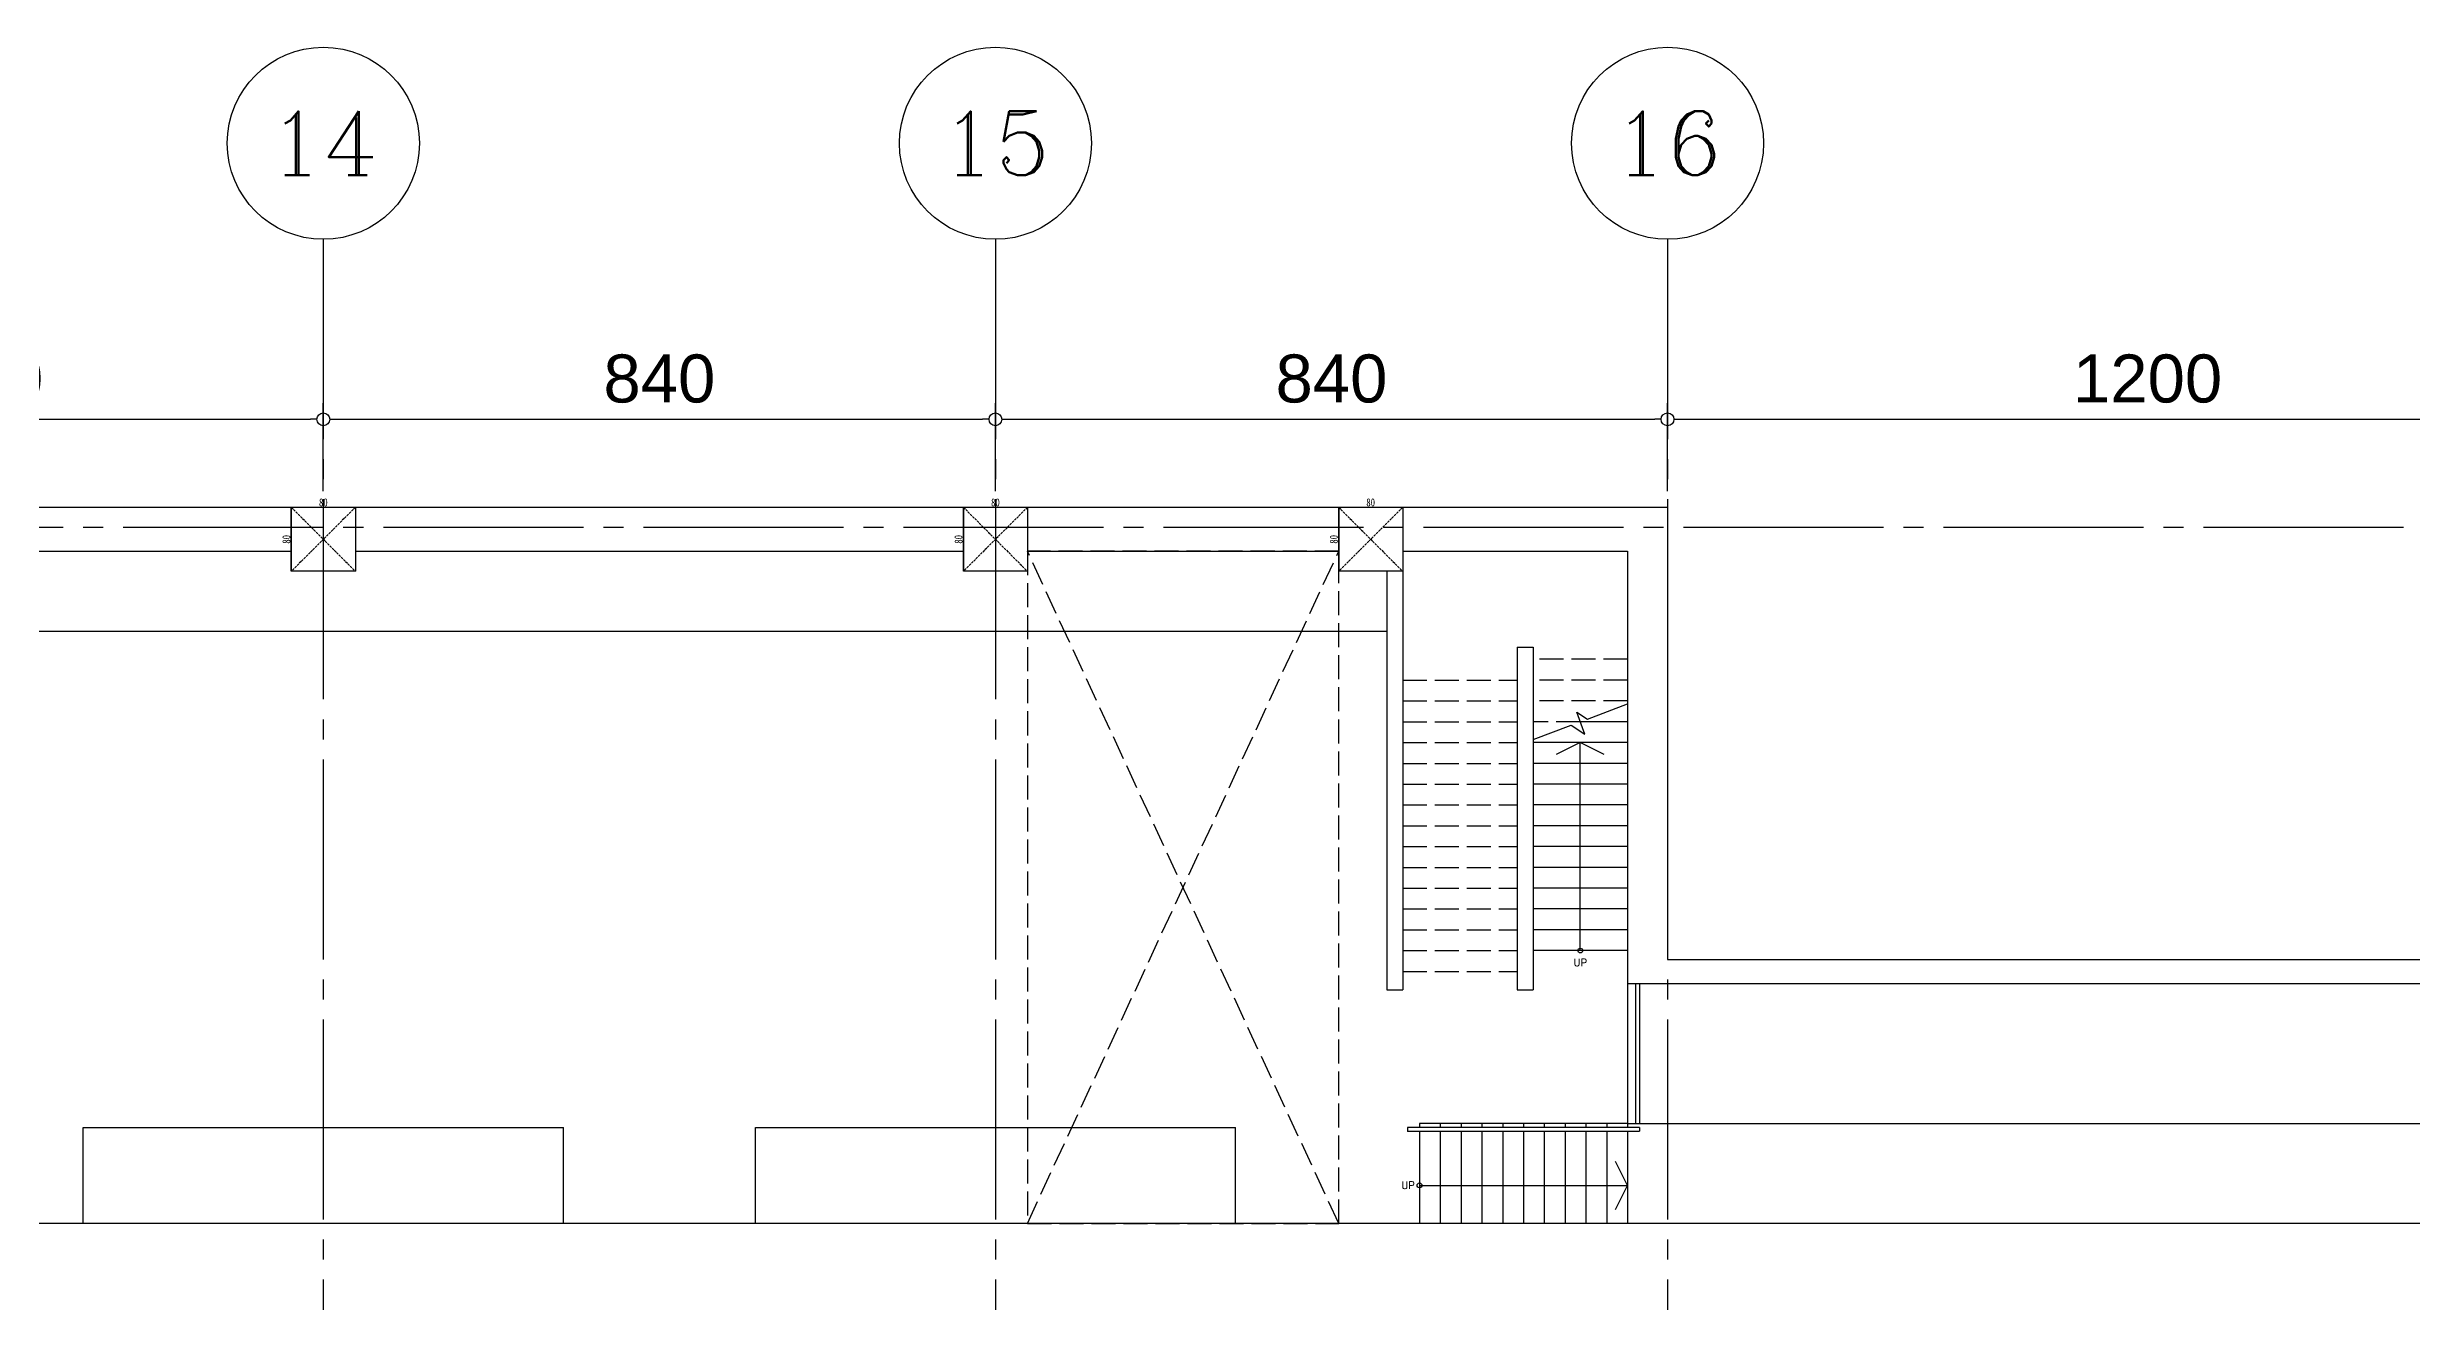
# Model space of a CAD drawing. Extents: x -3080 to 28500, y -1326 to 31609.
# Drawn here: x 11095 to 14050, y 10557 to 12125 of the extents above; entities that cross this region are included whole.
import ezdxf
from ezdxf.enums import TextEntityAlignment as Align

# ---------------------------------------------------------------- set-up
doc = ezdxf.new("R2010")
doc.units = 0
doc.header["$LTSCALE"] = 100
doc.linetypes.add('X-S-FAB-L05$0$COL-CEN-LIN', pattern=[3.25, 2.5, -0.25, 0.25, -0.25])
doc.linetypes.add('X-S-FAB-L05$0$HIDDEN', pattern=[0.4, 0.3, -0.1])
for name, color, linetype in [('0-xref', 8, 'Continuous'), ('X-S-FAB-L05$0$0-arr', 8, 'Continuous'), ('X-S-FAB-L05$0$0-MC', 8, 'Continuous'), ('X-S-FAB-L05$0$0-NC', 8, 'Continuous'), ('X-S-FAB-L05$0$0-stc', 8, 'Continuous'), ('X-S-FAB-L05$0$12', 8, 'Continuous'), ('X-S-FAB-L05$0$ASP_3', 8, 'Continuous'), ('X-S-FAB-L05$0$BEAM', 8, 'Continuous'), ('X-S-FAB-L05$0$BEAM-RC(P)', 8, 'Continuous'), ('X-S-FAB-L05$0$CCL', 8, 'X-S-FAB-L05$0$COL-CEN-LIN'), ('X-S-FAB-L05$0$COL', 8, 'Continuous'), ('X-S-FAB-L05$0$HID', 8, 'X-S-FAB-L05$0$HIDDEN'), ('X-S-FAB-L05$0$HR', 8, 'Continuous'), ('X-S-FAB-L05$0$OPEN-UP', 8, 'X-S-FAB-L05$0$HIDDEN'), ('X-S-FAB-L05$0$ST', 8, 'Continuous'), ('X-S-FAB-L05$0$TXT', 8, 'Continuous'), ('X-S-FAB-L05$0$WALL-RC', 8, 'Continuous')]:
    doc.layers.add(name, color=color, linetype=linetype)
doc.layers.add('X-S-FAB-L05$0$A-BLOCK', color=8, linetype='Continuous', plot=False)
doc.layers.add('X-S-FAB-L05$0$DIM', color=8, linetype='Continuous', plot=False)
doc.styles.add('X-S-FAB-L05$0$CHINA', font='simplex.shx', dxfattribs={"width": 0.75, "bigfont": 'chineset.shx'})
doc.styles.add('X-S-FAB-L05$0$COL-NUM', font='romanc')
doc.styles.add('X-S-FAB-L05$0$DIM', font='', dxfattribs={"width": 0.8})
doc.styles.add('X-S-FAB-L05$0$Gen-Text', font='arial.ttf', dxfattribs={"height": 2.5})
doc.styles.get('X-S-FAB-L05$0$DIM').set_extended_font_data('MingLiU')
doc.dimstyles.new('X-S-FAB-L05$0$CIRL', dxfattribs={"dimtxt": 50, "dimasz": 25, "dimexe": 16, "dimexo": 0, "dimgap": 6, "dimtad": 1, "dimdsep": 46, "dimtxsty": 'X-S-FAB-L05$0$DIM', "dimblk": 'X-S-FAB-L05$0$_DotBlank', "dimcen": 10, "dimdle": 16, "dimclrd": 256, "dimclre": 256, "dimclrt": 6, "dimadec": 0, "dimazin": 0, "dimtfac": 1, "dimtix": 1, "dimtmove": 2, "dimatfit": 3, "dimldrblk": 'X-S-FAB-L05$0$ARROW', "dimfxl": 1, "dimtolj": 1, "dimtzin": 0, "dimarcsym": 0})
doc.dimstyles.new('X-S-FAB-L05$0$JJP_005_defpoint', dxfattribs={"dimtxt": 20, "dimasz": 0.5, "dimexe": 0.5, "dimexo": 0.5, "dimgap": 0.5, "dimtad": 1, "dimdsep": 46, "dimtxsty": 'X-S-FAB-L05$0$DIM', "dimblk": 'X-S-FAB-L05$0$_None', "dimcen": 10, "dimclrd": 256, "dimclre": 256, "dimclrt": 256, "dimadec": 0, "dimazin": 0, "dimtfac": 1, "dimtix": 1, "dimtmove": 2, "dimatfit": 3, "dimldrblk": 'X-S-FAB-L05$0$_None', "dimfxl": 0.5, "dimtolj": 1, "dimtzin": 0, "dimarcsym": 0})

# ---------------------------------------------------------------- blocks, each defined once
blk = doc.blocks.new('*D176')
at = {"layer": 'DefPoints', "lineweight": -2, "transparency": 16777216}
blk.add_line((0, 0), (80, 0), dxfattribs=at)
at = {"layer": 'DefPoints', "color": 0, "transparency": 16777216}
for p in [(0, 0), (80, 0), (80, 0)]:
    blk.add_point(p, dxfattribs=at)
at = {"layer": 'DefPoints', "transparency": 16777216, "insert": (40, 6.1), "char_height": 10, "attachment_point": 5, "style": 'X-S-FAB-L05$0$DIM'}
blk.add_mtext('\\A1;80', dxfattribs=at)
blk = doc.blocks.new('X-S-FAB-L05$0$_None')
blk = doc.blocks.new('*D177')
at = {"layer": 'DefPoints', "lineweight": -2, "transparency": 16777216}
blk.add_line((0, 0), (0, -80), dxfattribs=at)
at = {"layer": 'DefPoints', "color": 0, "transparency": 16777216}
for p in [(0, 0), (0, -80), (0, -80)]:
    blk.add_point(p, dxfattribs=at)
at = {"layer": 'DefPoints', "transparency": 16777216, "insert": (-6.1, -40), "char_height": 10, "attachment_point": 5, "rotation": 90, "style": 'X-S-FAB-L05$0$DIM'}
blk.add_mtext('\\A1;80', dxfattribs=at)
blk = doc.blocks.new('*U124')
blk.add_lwpolyline([(0, 0.5), (1.269, 0.5), (1.576, 0.09), (1.576, 0.3), (1.576, 0.818), (1.818, 0.5, 0.234256), (1.819, 0.5), (3.152, 0.5)], format="xyb")
blk = doc.blocks.new('X-S-FAB-L05$0$_DotBlank')
at = {"color": 0, "linetype": 'ByBlock', "lineweight": -2}
blk.add_line((-0.5, 0), (-1, 0), dxfattribs=at)
blk.add_circle((0, 0), 0.5, dxfattribs=at)
blk = doc.blocks.new('*D114')
at = {"layer": 'DefPoints', "color": 0, "transparency": 16777216}
for p in [(11440, 11660), (10600, 11570), (11440, 11570)]:
    blk.add_point(p, dxfattribs=at)
at = {"layer": 'X-S-FAB-L05$0$DIM', "lineweight": -2, "transparency": 16777216}
for p, q in [((10600, 11570), (10600, 11680)), ((11440, 11570), (11440, 11680)), ((10616, 11660), (11424, 11660))]:
    blk.add_line(p, q, dxfattribs=at)
at = {"layer": 'X-S-FAB-L05$0$DIM', "lineweight": -2, "transparency": 16777216, "xscale": 16, "yscale": 16, "zscale": 16, "rotation": 180}
blk.add_blockref('X-S-FAB-L05$0$_DotBlank', (10600, 11660), dxfattribs=at)
at = {"layer": 'X-S-FAB-L05$0$DIM', "lineweight": -2, "transparency": 16777216, "xscale": 16, "yscale": 16, "zscale": 16}
blk.add_blockref('X-S-FAB-L05$0$_DotBlank', (11440, 11660), dxfattribs=at)
at = {"layer": 'X-S-FAB-L05$0$DIM', "color": 6, "transparency": 16777216, "insert": (11020, 11710.6), "char_height": 2.5, "attachment_point": 5, "style": 'X-S-FAB-L05$0$Gen-Text'}
blk.add_mtext('\\A1;{\\H24x;840}', dxfattribs=at)
blk = doc.blocks.new('X-S-FAB-L05$0$ARROW')
at = {"color": 3}
blk.add_solid([(0, 0), (-2.4, -0.4), (-2.4, 0.4)], dxfattribs=at)
blk = doc.blocks.new('*D115')
at = {"layer": 'DefPoints', "color": 0, "transparency": 16777216}
for p in [(12280, 11660), (11440, 11570), (12280, 11570)]:
    blk.add_point(p, dxfattribs=at)
at = {"layer": 'X-S-FAB-L05$0$DIM', "lineweight": -2, "transparency": 16777216}
for p, q in [((11440, 11570), (11440, 11680)), ((12280, 11570), (12280, 11680)), ((11456, 11660), (12264, 11660))]:
    blk.add_line(p, q, dxfattribs=at)
at = {"layer": 'X-S-FAB-L05$0$DIM', "lineweight": -2, "transparency": 16777216, "xscale": 16, "yscale": 16, "zscale": 16, "rotation": 180}
blk.add_blockref('X-S-FAB-L05$0$_DotBlank', (11440, 11660), dxfattribs=at)
at = {"layer": 'X-S-FAB-L05$0$DIM', "lineweight": -2, "transparency": 16777216, "xscale": 16, "yscale": 16, "zscale": 16}
blk.add_blockref('X-S-FAB-L05$0$_DotBlank', (12280, 11660), dxfattribs=at)
at = {"layer": 'X-S-FAB-L05$0$DIM', "color": 6, "transparency": 16777216, "insert": (11860, 11710.6), "char_height": 2.5, "attachment_point": 5, "style": 'X-S-FAB-L05$0$Gen-Text'}
blk.add_mtext('\\A1;{\\H24x;840}', dxfattribs=at)
blk = doc.blocks.new('X-S-FAB-L05$0$cn-y')
at = {"layer": 'X-S-FAB-L05$0$0-MC'}
blk.add_circle((-50, 0), 50, dxfattribs=at)
at = {"layer": 'X-S-FAB-L05$0$0-NC', "style": 'X-S-FAB-L05$0$COL-NUM'}
blk.add_attdef('GRID-Y', text='', height=50, dxfattribs=at).set_placement((-50, 0), align=Align.MIDDLE_CENTER)
blk = doc.blocks.new('*D116')
at = {"layer": 'DefPoints', "color": 0, "transparency": 16777216}
for p in [(14320, 11660), (13120, 11570), (14320, 11570)]:
    blk.add_point(p, dxfattribs=at)
at = {"layer": 'X-S-FAB-L05$0$DIM', "lineweight": -2, "transparency": 16777216}
for p, q in [((13120, 11570), (13120, 11680)), ((14320, 11570), (14320, 11680)), ((13136, 11660), (14304, 11660))]:
    blk.add_line(p, q, dxfattribs=at)
at = {"layer": 'X-S-FAB-L05$0$DIM', "lineweight": -2, "transparency": 16777216, "xscale": 16, "yscale": 16, "zscale": 16, "rotation": 180}
blk.add_blockref('X-S-FAB-L05$0$_DotBlank', (13120, 11660), dxfattribs=at)
at = {"layer": 'X-S-FAB-L05$0$DIM', "lineweight": -2, "transparency": 16777216, "xscale": 16, "yscale": 16, "zscale": 16}
blk.add_blockref('X-S-FAB-L05$0$_DotBlank', (14320, 11660), dxfattribs=at)
at = {"layer": 'X-S-FAB-L05$0$DIM', "color": 6, "transparency": 16777216, "insert": (13720, 11710.6), "char_height": 2.5, "attachment_point": 5, "style": 'X-S-FAB-L05$0$Gen-Text'}
blk.add_mtext('\\A1;{\\H24x;1200}', dxfattribs=at)
blk = doc.blocks.new('*D118')
at = {"layer": 'DefPoints', "color": 0, "transparency": 16777216}
for p in [(13120, 11660), (12280, 11570), (13120, 11570)]:
    blk.add_point(p, dxfattribs=at)
at = {"layer": 'X-S-FAB-L05$0$DIM', "lineweight": -2, "transparency": 16777216}
for p, q in [((12280, 11570), (12280, 11680)), ((13120, 11570), (13120, 11680)), ((12296, 11660), (13104, 11660))]:
    blk.add_line(p, q, dxfattribs=at)
at = {"layer": 'X-S-FAB-L05$0$DIM', "lineweight": -2, "transparency": 16777216, "xscale": 16, "yscale": 16, "zscale": 16, "rotation": 180}
blk.add_blockref('X-S-FAB-L05$0$_DotBlank', (12280, 11660), dxfattribs=at)
at = {"layer": 'X-S-FAB-L05$0$DIM', "lineweight": -2, "transparency": 16777216, "xscale": 16, "yscale": 16, "zscale": 16}
blk.add_blockref('X-S-FAB-L05$0$_DotBlank', (13120, 11660), dxfattribs=at)
at = {"layer": 'X-S-FAB-L05$0$DIM', "color": 6, "transparency": 16777216, "insert": (12700, 11710.6), "char_height": 2.5, "attachment_point": 5, "style": 'X-S-FAB-L05$0$Gen-Text'}
blk.add_mtext('\\A1;{\\H24x;840}', dxfattribs=at)
blk = doc.blocks.new('*U63')
at = {"layer": 'DefPoints', "linetype": 'X-S-FAB-L05$0$HIDDEN', "ltscale": 0.1}
for p, q in [((80, 0), (0, -80)), ((0, 0), (80, -80))]:
    blk.add_line(p, q, dxfattribs=at)
at = {"layer": 'X-S-FAB-L05$0$COL', "ltscale": 0.1}
blk.add_lwpolyline([(0, 0), (80, 0), (80, -80), (0, -80)], close=True, dxfattribs=at)
at = {"layer": 'DefPoints'}
dim = blk.add_linear_dim(base=(0, -80), p1=(0, 0), p2=(0, -80), angle=90, dimstyle='X-S-FAB-L05$0$JJP_005_defpoint', override={"dimtxt": 10}, dxfattribs=at)
dim.commit()
dim.dimension.update_dxf_attribs({"geometry": '*D177', "text_midpoint": (-6.067, -40)})
dim = blk.add_linear_dim(base=(80, 0), p1=(0, 0), p2=(80, 0), dimstyle='X-S-FAB-L05$0$JJP_005_defpoint', override={"dimtxt": 10}, dxfattribs=at)
dim.commit()
dim.dimension.update_dxf_attribs({"geometry": '*D176', "text_midpoint": (40, 6.067)})
blk = doc.blocks.new('X-S-FAB-L05$0$10-23 COL LINE')
at = {"layer": 'X-S-FAB-L05$0$CCL'}
for p, q in [((3300, 335), (3300, -1045)), ((4140, 335), (4140, -1045)), ((4980, 335), (4980, -1045)), ((-200, -25), (11735, -25))]:
    blk.add_line(p, q, dxfattribs=at)
at = {"layer": 'X-S-FAB-L05$0$A-BLOCK'}
ref = blk.add_blockref('X-S-FAB-L05$0$cn-y', (3420, 455), dxfattribs=dict(at, xscale=2.399999999999997, yscale=2.399999999999997, zscale=2.399999999999997))
ref.add_attrib('GRID-Y', '14', dxfattribs={"layer": 'X-S-FAB-L05$0$0-NC', "height": 80, "style": 'X-S-FAB-L05$0$COL-NUM'}).set_placement((3300, 455), align=Align.MIDDLE_CENTER)
ref = blk.add_blockref('X-S-FAB-L05$0$cn-y', (4260, 455), dxfattribs=dict(at, xscale=2.399999999999997, yscale=2.399999999999997, zscale=2.399999999999997))
ref.add_attrib('GRID-Y', '15', dxfattribs={"layer": 'X-S-FAB-L05$0$0-NC', "height": 80, "style": 'X-S-FAB-L05$0$COL-NUM'}).set_placement((4140, 455), align=Align.MIDDLE_CENTER)
ref = blk.add_blockref('X-S-FAB-L05$0$cn-y', (5100, 455), dxfattribs=dict(at, xscale=2.399999999999997, yscale=2.399999999999997, zscale=2.399999999999997))
ref.add_attrib('GRID-Y', '16', dxfattribs={"layer": 'X-S-FAB-L05$0$0-NC', "height": 80, "style": 'X-S-FAB-L05$0$COL-NUM'}).set_placement((4980, 455), align=Align.MIDDLE_CENTER)
at = {"layer": 'X-S-FAB-L05$0$DIM'}
for base, p1, p2, picture, middle in [((3300, 110), (2460, 20), (3300, 20), '*D114', (2880, 160.634)), ((4140, 110), (3300, 20), (4140, 20), '*D115', (3720, 160.634)), ((4980, 110), (4140, 20), (4980, 20), '*D118', (4560, 160.634)), ((6180, 110), (4980, 20), (6180, 20), '*D116', (5580, 160.634))]:
    dim = blk.add_linear_dim(base=base, p1=p1, p2=p2, text='{\\H24x;<>}', dimstyle='X-S-FAB-L05$0$CIRL', override={"dimtxt": 60, "dimasz": 16, "dimexe": 20, "dimgap": 20, "dimtxsty": 'X-S-FAB-L05$0$Gen-Text'}, dxfattribs=at)
    dim.commit()
    dim.dimension.update_dxf_attribs({"geometry": picture, "text_midpoint": middle, "insert": (-8140, -11550)})
blk = doc.blocks.new('X-S-FAB-L05')
at = {"layer": 'X-S-FAB-L05$0$0-arr', "color": 4}
for points in [[(13041, 11241), (13011, 11256), (12981, 11241)], [(13055, 10672.5), (13070, 10702.5), (13055, 10732.5)]]:
    blk.add_lwpolyline(points, dxfattribs=at)
for centre in [(13011, 10996), (12810, 10702.5)]:
    blk.add_circle(centre, 3, dxfattribs=at)
at = {"layer": 'X-S-FAB-L05$0$12'}
for points in [[(13011, 10996), (13011, 11256)], [(12810, 10702.5), (13070, 10702.5)]]:
    blk.add_lwpolyline(points, dxfattribs=at)
at = {"layer": 'X-S-FAB-L05$0$ASP_3'}
for p, q in [((11140, 10655), (11140, 10775)), ((11740, 10655), (11740, 10775)), ((11980, 10655), (11980, 10775)), ((12580, 10655), (12580, 10775))]:
    blk.add_line(p, q, dxfattribs=at)
for points in [[(8195, 11395), (12769, 11395)], [(13070, 10955), (13070, 10780)], [(11140, 10775), (11740, 10775)], [(11980, 10775), (12580, 10775)], [(13070, 10780), (15570, 10780)]]:
    blk.add_lwpolyline(points, dxfattribs=at)
at = {"layer": 'X-S-FAB-L05$0$BEAM-RC(P)'}
blk.add_lwpolyline([(13070, 10780), (13070, 10775)], dxfattribs=at)
at = {"layer": 'X-S-FAB-L05$0$HID'}
for p, q in [((13070, 11360), (12952, 11360)), ((12789, 11334), (12932, 11334)), ((13070, 11334), (12952, 11334)), ((12789, 11308), (12932, 11308)), ((13070, 11308), (12952, 11308)), ((12789, 11282), (12932, 11282)), ((13010.985, 11282), (12952, 11282)), ((12789, 11256), (12932, 11256)), ((12789, 11230), (12932, 11230)), ((12789, 11204), (12932, 11204)), ((12789, 11178), (12932, 11178)), ((12789, 11152), (12932, 11152)), ((12789, 11126), (12932, 11126)), ((12789, 11100), (12932, 11100)), ((12789, 11074), (12932, 11074)), ((12789, 11048), (12932, 11048)), ((12789, 11022), (12932, 11022)), ((12789, 10996), (12932, 10996)), ((12789, 10970), (12932, 10970))]:
    blk.add_line(p, q, dxfattribs=at)
at = {"layer": 'X-S-FAB-L05$0$HR'}
for points in [[(13080, 10955), (13080, 10780)], [(13085, 10955), (13085, 10780)], [(13085, 10775), (12795, 10775)], [(12795, 10775), (12795, 10770)], [(13085, 10770), (12795, 10770)], [(13080, 10780), (13085, 10780)], [(13085, 10775), (13085, 10770.119)]]:
    blk.add_lwpolyline(points, dxfattribs=at)
at = {"layer": 'X-S-FAB-L05$0$OPEN-UP'}
blk.add_lwpolyline([(12320, 10655), (12709, 10655), (12709, 11495), (12320, 11495)], close=True, dxfattribs=at)
for points in [[(12709, 10655), (12320, 11495)], [(12320, 10655), (12709, 11495)]]:
    blk.add_lwpolyline(points, dxfattribs=at)
at = {"layer": 'X-S-FAB-L05$0$ST'}
for p, q in [((13070, 11282), (13010.985, 11282)), ((13070, 11256), (12952, 11256)), ((13070, 11230), (12952, 11230)), ((13070, 11204), (12952, 11204)), ((13070, 11178), (12952, 11178)), ((13070, 11152), (12952, 11152)), ((13070, 11126), (12952, 11126)), ((13070, 11100), (12952, 11100)), ((13070, 11074), (12952, 11074)), ((13070, 11048), (12952, 11048)), ((13070, 11022), (12952, 11022)), ((13070, 10996), (12952, 10996)), ((13070, 10780), (12810, 10780))]:
    blk.add_line(p, q, dxfattribs=at)
for points in [[(12810, 10780), (12810, 10775)], [(12810, 10770), (12810, 10655)], [(12836, 10780), (12836, 10775)], [(12836, 10770), (12836, 10655)], [(12862, 10780), (12862, 10775)], [(12862, 10770), (12862, 10655)], [(12888, 10780), (12888, 10775)], [(12888, 10770), (12888, 10655)], [(12914, 10780), (12914, 10775)], [(12914, 10770), (12914, 10655)], [(12940, 10780), (12940, 10775)], [(12940, 10770), (12940, 10655)], [(12966, 10780), (12966, 10775)], [(12966, 10770), (12966, 10655)], [(12992, 10780), (12992, 10775)], [(12992, 10770), (12992, 10655)], [(13018, 10780), (13018, 10775)], [(13018, 10770), (13018, 10655)], [(13044, 10780), (13044, 10775)], [(13044, 10770), (13044, 10655)], [(13070, 10770), (13070, 10655)]]:
    blk.add_lwpolyline(points, dxfattribs=at)
at = {"layer": 'X-S-FAB-L05$0$WALL-RC'}
for p, q in [((13120, 11550), (13120, 10985)), ((12932, 11375), (12932, 10947)), ((12952, 11375), (12952, 10947)), ((13120, 10985), (15520, 10985)), ((12769, 10947), (12789, 10947)), ((12932, 10947), (12952, 10947)), ((13070, 10955), (15570, 10955))]:
    blk.add_line(p, q, dxfattribs=at)
for points in [[(15520, 11550), (19775, 11550), (19775, 10655), (8140, 10655), (8140, 11550), (13120, 11550)], [(19720, 11470), (19720, 10655), (8195, 10655), (8195, 11470)], [(10640, 11495), (11400, 11495)], [(11480, 11495), (12240, 11495)], [(12320, 11495), (12709, 11495)], [(12769, 11470), (12769, 10947)], [(12789, 11495), (13070, 11495), (13070, 10955)], [(12789, 11470), (12789, 10947)], [(12932, 11375), (12952, 11375)]]:
    blk.add_lwpolyline(points, dxfattribs=at)
at = {"layer": 'X-S-FAB-L05$0$0-stc', "xscale": 40.00000000000001, "yscale": 40.00000000000001, "zscale": 40.00000000000001, "rotation": 20.64699082497039}
blk.add_blockref('*U124', (12959.052, 11241.017), dxfattribs=at)
at = {"layer": 'X-S-FAB-L05$0$BEAM'}
for p in [(11400, 11550), (12240, 11550), (12709, 11550)]:
    blk.add_blockref('*U63', p, dxfattribs=at)
at = {"layer": 'X-S-FAB-L05$0$CCL'}
blk.add_blockref('X-S-FAB-L05$0$10-23 COL LINE', (8140, 11550), dxfattribs=at)
at = {"layer": 'X-S-FAB-L05$0$TXT', "style": 'X-S-FAB-L05$0$CHINA'}
for p in [(13011, 10981, 0), (12795.739, 10702.721, 0)]:
    blk.add_text('UP', height=9, dxfattribs=at).set_placement(p, align=Align.MIDDLE_CENTER)

msp = doc.modelspace()

# ---------------------------------------------------------------- block references
at = {"layer": '0-xref'}
msp.add_blockref('X-S-FAB-L05', (0, 0), dxfattribs=at)

doc.saveas('drawing.dxf')
